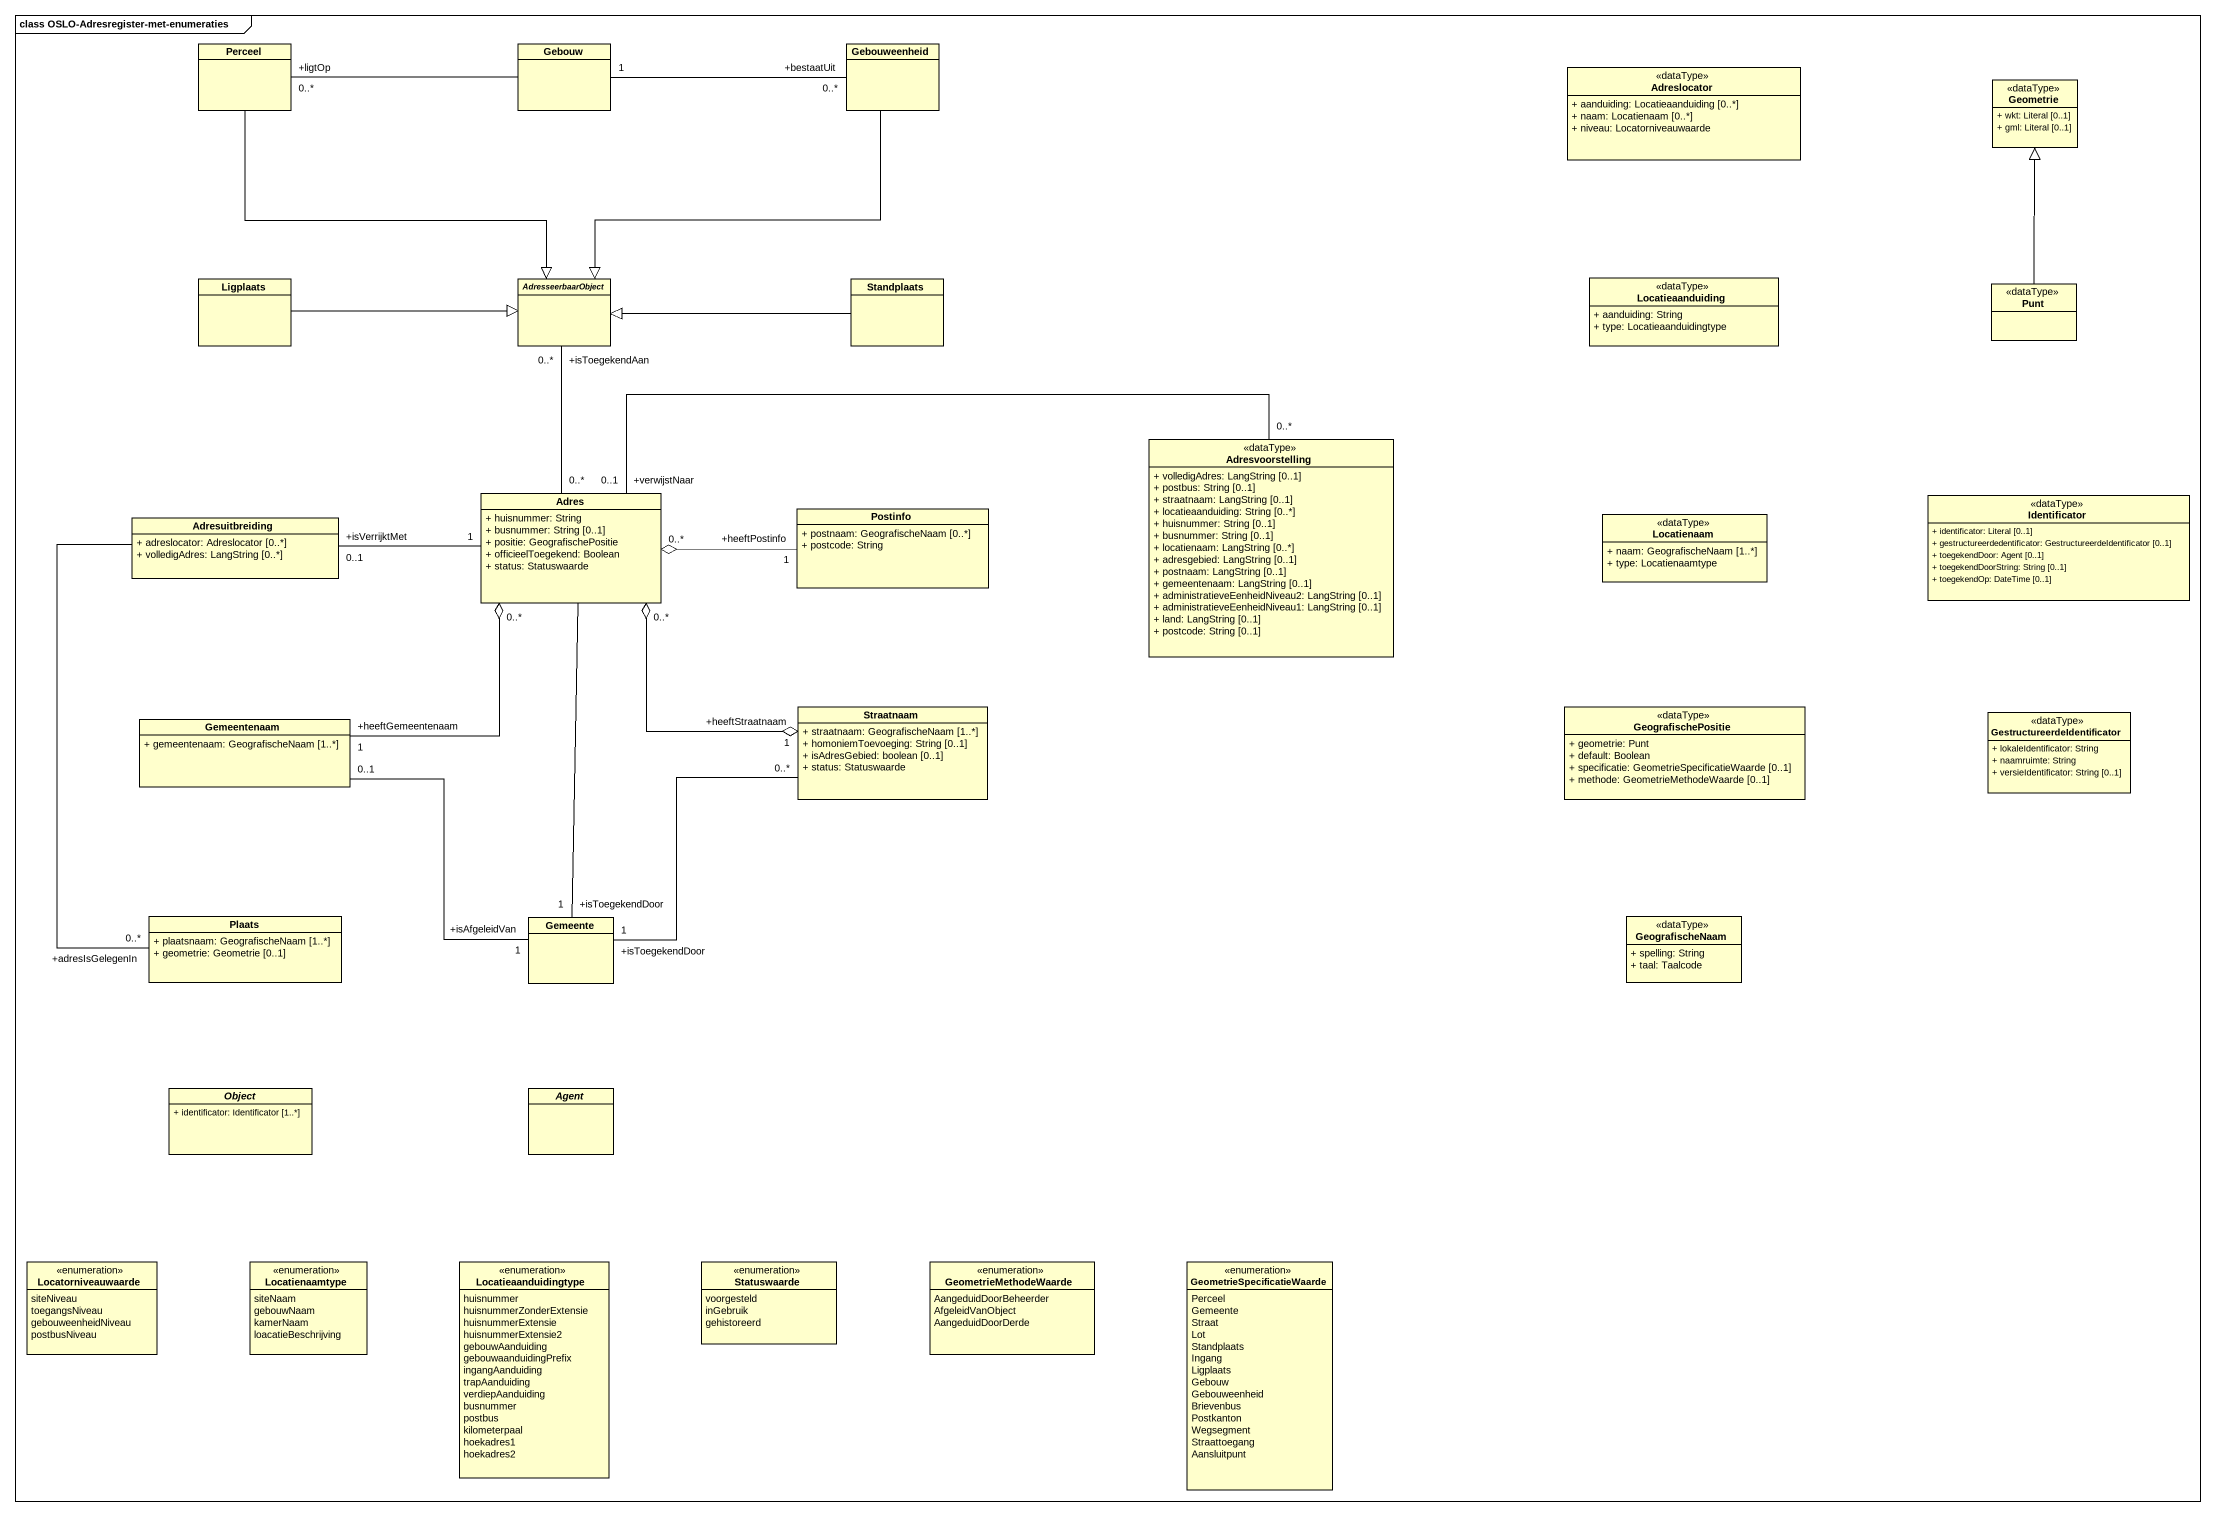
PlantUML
@startuml
mainframe class OSLO-Adresregister-met-enumeraties
hide circle
hide empty members
skinparam classAttributeIconSize 0
class Perceel
class Gebouw
class Gebouweenheid
class Adreslocator <<dataType>> {
  + aanduiding: Locatieaanduiding [0..*]
  + naam: Locatienaam [0..*]
  + niveau: Locatorniveauwaarde
}
class Geometrie <<dataType>> {
  + wkt: Literal [0..1]
  + gml: Literal [0..1]
}
class Ligplaats
abstract class AdresseerbaarObject
class Standplaats
class Locatieaanduiding <<dataType>> {
  + aanduiding: String
  + type: Locatieaanduidingtype
}
class Punt <<dataType>>
class Adresvoorstelling <<dataType>> {
  + volledigAdres: LangString [0..1]
  + postbus: String [0..1]
  + straatnaam: LangString [0..1]
  + locatieaanduiding: String [0..*]
  + huisnummer: String [0..1]
  + busnummer: String [0..1]
  + locatienaam: LangString [0..*]
  + adresgebied: LangString [0..1]
  + postnaam: LangString [0..1]
  + gemeentenaam: LangString [0..1]
  + administratieveEenheidNiveau2: LangString [0..1]
  + administratieveEenheidNiveau1: LangString [0..1]
  + land: LangString [0..1]
  + postcode: String [0..1]
}
class Adres {
  + huisnummer: String
  + busnummer: String [0..1]
  + positie: GeografischePositie
  + officieelToegekend: Boolean
  + status: Statuswaarde
}
class Postinfo {
  + postnaam: GeografischeNaam [0..*]
  + postcode: String
}
class Identificator <<dataType>> {
  + identificator: Literal [0..1]
  + gestructureerdedentificator: GestructureerdeIdentificator [0..1]
  + toegekendDoor: Agent [0..1]
  + toegekendDoorString: String [0..1]
  + toegekendOp: DateTime [0..1]
}
class Adresuitbreiding {
  + adreslocator: Adreslocator [0..*]
  + volledigAdres: LangString [0..*]
}
class Locatienaam <<dataType>> {
  + naam: GeografischeNaam [1..*]
  + type: Locatienaamtype
}
class Gemeentenaam {
  + gemeentenaam: GeografischeNaam [1..*]
}
class Straatnaam {
  + straatnaam: GeografischeNaam [1..*]
  + homoniemToevoeging: String [0..1]
  + isAdresGebied: boolean [0..1]
  + status: Statuswaarde
}
class GeografischePositie <<dataType>> {
  + geometrie: Punt
  + default: Boolean
  + specificatie: GeometrieSpecificatieWaarde [0..1]
  + methode: GeometrieMethodeWaarde [0..1]
}
class GestructureerdeIdentificator <<dataType>> {
  + lokaleIdentificator: String
  + naamruimte: String
  + versieIdentificator: String [0..1]
}
class Plaats {
  + plaatsnaam: GeografischeNaam [1..*]
  + geometrie: Geometrie [0..1]
}
class Gemeente
class GeografischeNaam <<dataType>> {
  + spelling: String
  + taal: Taalcode
}
abstract class "Object" as Object_ {
  + identificator: Identificator [1..*]
}
abstract class "Agent" as Agent_
enum Locatorniveauwaarde {
  siteNiveau
  toegangsNiveau
  gebouweenheidNiveau
  postbusNiveau
}
enum Locatienaamtype {
  siteNaam
  gebouwNaam
  kamerNaam
  loacatieBeschrijving
}
enum Locatieaanduidingtype {
  huisnummer
  huisnummerZonderExtensie
  huisnummerExtensie
  huisnummerExtensie2
  gebouwAanduiding
  gebouwaanduidingPrefix
  ingangAanduiding
  trapAanduiding
  verdiepAanduiding
  busnummer
  postbus
  kilometerpaal
  hoekadres1
  hoekadres2
}
enum Statuswaarde {
  voorgesteld
  inGebruik
  gehistoreerd
}
enum GeometrieMethodeWaarde {
  AangeduidDoorBeheerder
  AfgeleidVanObject
  AangeduidDoorDerde
}
enum GeometrieSpecificatieWaarde {
  Perceel
  Gemeente
  Straat
  Lot
  Standplaats
  Ingang
  Ligplaats
  Gebouw
  Gebouweenheid
  Brievenbus
  Postkanton
  Wegsegment
  Straattoegang
  Aansluitpunt
}
Perceel --|> AdresseerbaarObject
Gebouw -left- "+ligtOp\n0..*" Perceel
Gebouw "1" -right- "+bestaatUit\n0..*" Gebouweenheid
Gebouweenheid --|> AdresseerbaarObject
Ligplaats -right-|> AdresseerbaarObject
Standplaats -left-|> AdresseerbaarObject
Punt -up-|> Geometrie
Adresvoorstelling "0..*" -left- "+verwijstNaar\n0..1" Adres
Adres "0..*" -up- "+isToegekendAan\n0..*" AdresseerbaarObject
Adres "0..*" o-right- "+heeftPostinfo\n1" Postinfo
Adres "1" -left- "+isVerrijktMet\n0..1" Adresuitbreiding
Adres "0..*" o-- "+heeftGemeentenaam\n1" Gemeentenaam
Adres "0..*" o--o "+heeftStraatnaam\n1" Straatnaam
Adres -- "+isToegekendDoor\n1" Gemeente
Adresuitbreiding -- "+adresIsGelegenIn\n0..*" Plaats
Gemeentenaam "0..1" -- "+isAfgeleidVan\n1" Gemeente
Straatnaam "0..*" -- "+isToegekendDoor\n1" Gemeente
@enduml
